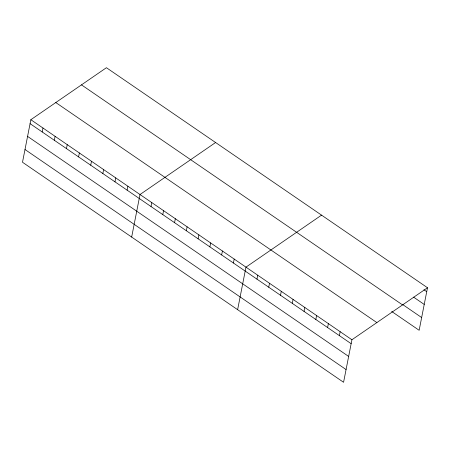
<?xml version="1.0" encoding="UTF-8"?>
<svg xmlns="http://www.w3.org/2000/svg" width="450" height="450" viewBox="0 0 450 450"><rect width="100%" height="100%" fill="white"/><g stroke="black" fill="none" stroke-linecap="round" stroke-linejoin="round"><path stroke-width="0.67" d="M30.848 119.711L22.5 162.253L343.575 382.292L351.923 339.756L427.5 287.747L106.425 67.708L30.848 119.711L351.923 339.756M42.204 131.963L42.975 128.025M54.332 140.276L55.102 136.339M66.459 148.59L67.236 144.653M78.593 156.904L79.363 152.966M90.72 165.218L91.496 161.274M102.853 173.526L103.624 169.588M114.981 181.839L115.751 177.902M127.108 190.153L127.884 186.216M131.664 237.066L140.012 194.529L215.589 142.521M151.014 206.533L151.785 202.596M162.787 214.599L163.558 210.662M174.561 222.671L175.331 218.734M186.328 230.737L187.104 226.8M198.101 238.809L198.877 234.866M209.874 246.876L210.651 242.938M221.648 254.942L222.424 251.004M233.421 263.014L234.197 259.071M237.623 309.679L245.97 267.142L321.542 215.134M256.967 279.146L257.743 275.209M268.74 287.218L269.516 283.275M280.513 295.284L281.284 291.347M292.286 303.351L293.057 299.413M304.059 311.423L304.83 307.479M315.832 319.489L316.603 315.551M327.606 327.555L328.376 323.618M339.379 335.627L340.149 331.689M427.5 287.747L419.152 330.289L391.686 311.462M423.923 289.766L426.729 291.684M413.578 297.124L424.226 304.425M402.593 304.487L421.656 317.548M81.484 84.87L402.559 304.909M55.789 102.549L376.864 322.594M30.071 123.654L351.152 343.693M27.574 136.389L348.649 356.434M24.997 149.513L346.078 369.557"/></g></svg>
